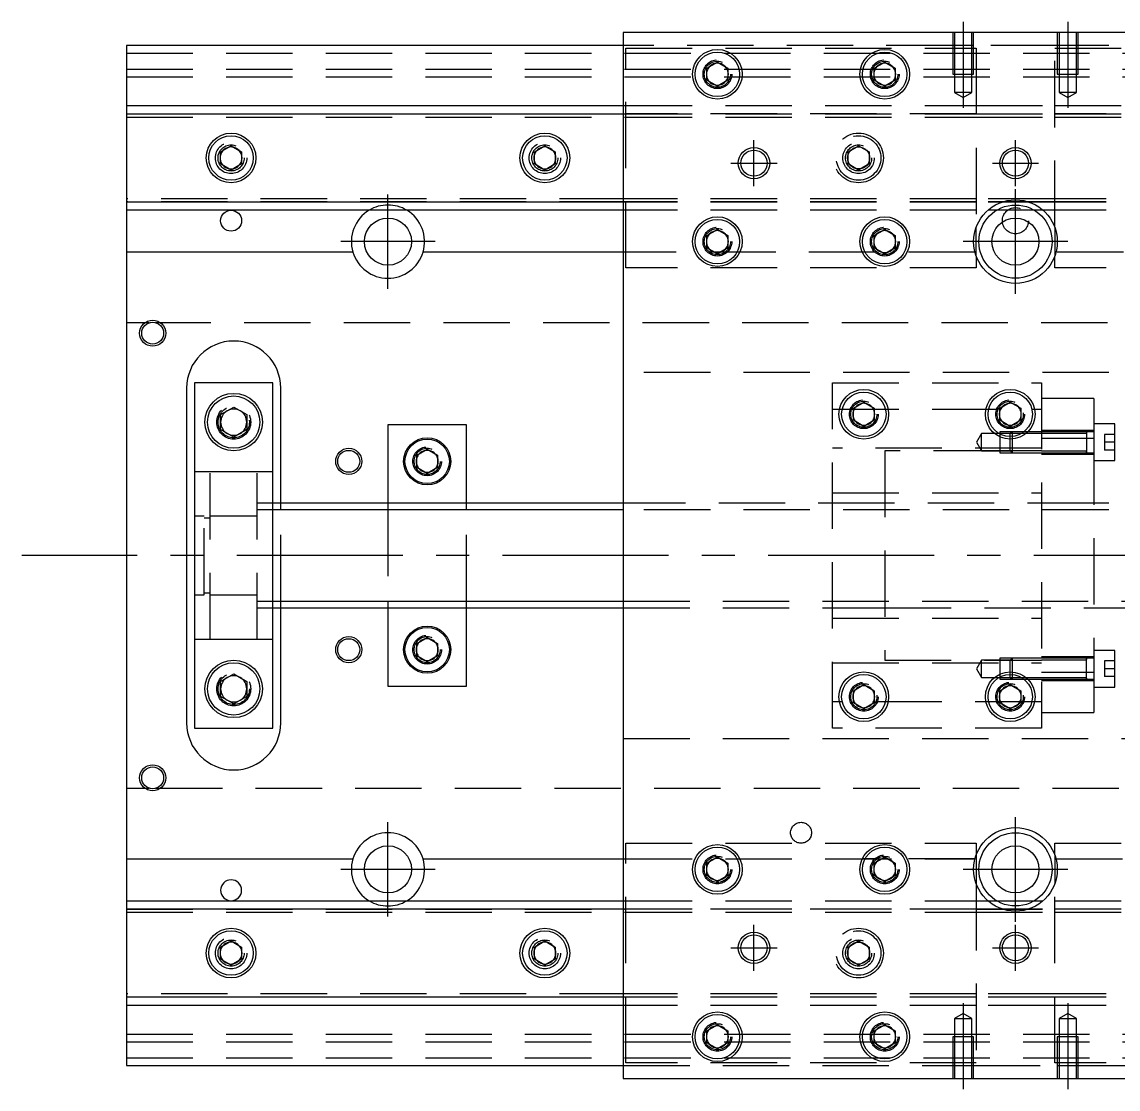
# Model space of a CAD drawing. Extents: x -20 to 561, y -278 to 102.
# Drawn here: x -20 to 189.6, y -102 to 102 of the extents above; entities that cross this region are included whole.
import ezdxf

# ---------------------------------------------------------------- set-up
doc = ezdxf.new("R2010")
doc.units = 0
doc.linetypes.add('CENTER', pattern=[50.8, 31.75, -6.35, 6.35, -6.35])
doc.linetypes.add('DASHED', pattern=[19.05, 12.7, -6.35])
doc.layers.get('0').update_dxf_attribs({"linetype": 'CONTINUOUS'})
doc.layers.add('CENTER', color=1, linetype='CENTER')

msp = doc.modelspace()

# ---------------------------------------------------------------- linework, layer by layer
at = {"color": 7, "linetype": 'CONTINUOUS'}
for p, q in [((245, 100), (95, 100)), ((95, 100), (95, -100)), ((0, 97.5), (0, 86)), ((95, 97.5), (0, 97.5)), ((111, 93.1547), (113, 94.309402)), ((111, 90.8453), (111, 93.1547)), ((113, 94.309402), (115, 93.1547)), ((115, 93.1547), (115, 90.8453)), ((143, 93.1547), (145, 94.309402)), ((143, 90.8453), (143, 93.1547)), ((145, 94.309402), (147, 93.1547)), ((147, 93.1547), (147, 90.8453)), ((113, 89.690598), (111, 90.8453)), ((115, 90.8453), (113, 89.690598)), ((145, 89.690598), (143, 90.8453)), ((147, 90.8453), (145, 89.690598)), ((0, 86), (0, 84.460392)), ((0, 86), (95, 86)), ((0, 84.460392), (0, 67.539608)), ((0, 84.460392), (95, 84.460392)), ((18, 77.1547), (20, 78.309402)), ((20, 78.309402), (22, 77.1547)), ((78, 77.1547), (80, 78.309402)), ((80, 78.309402), (82, 77.1547)), ((18, 74.8453), (18, 77.1547)), ((22, 77.1547), (22, 74.8453)), ((78, 74.8453), (78, 77.1547)), ((82, 77.1547), (82, 74.8453)), ((20, 73.690598), (18, 74.8453)), ((22, 74.8453), (20, 73.690598)), ((80, 73.690598), (78, 74.8453)), ((82, 74.8453), (80, 73.690598)), ((95, 67.539608), (0, 67.539608)), ((0, 67.539608), (0, 66)), ((95, 66), (0, 66)), ((0, 66), (0, 58)), ((111, 61.1547), (113, 62.309402)), ((111, 58.8453), (111, 61.1547)), ((113, 62.309402), (115, 61.1547)), ((115, 61.1547), (115, 58.8453)), ((143, 61.1547), (145, 62.309402)), ((143, 58.8453), (143, 61.1547)), ((145, 62.309402), (147, 61.1547)), ((147, 61.1547), (147, 58.8453)), ((162.5, 57.216118), (162.5, 62.783882)), ((177.5, 62.783882), (177.5, 57.216118)), ((113, 57.690598), (111, 58.8453)), ((115, 58.8453), (113, 57.690598)), ((145, 57.690598), (143, 58.8453)), ((147, 58.8453), (145, 57.690598)), ((43.291796, 58), (0, 58)), ((0, 58), (0, -58)), ((95, 58), (56.708204, 58)), ((11.5, 32), (11.5, -32)), ((13, 33), (13, -33)), ((28, 33), (13, 33)), ((28, -33), (28, 33)), ((29.5, 10), (29.5, 32)), ((18, 26.943376), (20.5, 28.386752)), ((20.5, 28.386752), (23, 26.943376)), ((139, 28.1547), (141, 29.309402)), ((139, 25.8453), (139, 28.1547)), ((141, 29.309402), (143, 28.1547)), ((143, 28.1547), (143, 25.8453)), ((167, 28.1547), (169, 29.309402)), ((167, 25.8453), (167, 28.1547)), ((169, 29.309402), (171, 28.1547)), ((171, 28.1547), (171, 25.8453)), ((18, 24.056624), (18, 26.943376)), ((23, 26.943376), (23, 24.056624)), ((141, 24.690598), (139, 25.8453)), ((143, 25.8453), (141, 24.690598)), ((169, 24.690598), (167, 25.8453)), ((171, 25.8453), (169, 24.690598)), ((20.5, 22.613248), (18, 24.056624)), ((23, 24.056624), (20.5, 22.613248)), ((50, 25), (50, 10)), ((65, 25), (50, 25)), ((65, 10), (65, 25)), ((55.5, 19.1547), (57.5, 20.309402)), ((55.5, 16.8453), (55.5, 19.1547)), ((57.5, 20.309402), (59.5, 19.1547)), ((59.5, 19.1547), (59.5, 16.8453)), ((183.6, 19.65063), (183.6, 19.651316)), ((57.5, 15.690598), (55.5, 16.8453)), ((59.5, 16.8453), (57.5, 15.690598)), ((95, 10), (28, 10)), ((28, -10), (95, -10)), ((29.5, -32), (29.5, -10)), ((50, -10), (50, -25)), ((65, -25), (65, -10)), ((55.5, -16.8453), (57.5, -15.690598)), ((57.5, -15.690598), (59.5, -16.8453)), ((55.5, -19.1547), (55.5, -16.8453)), ((59.5, -16.8453), (59.5, -19.1547)), ((57.5, -20.309402), (55.5, -19.1547)), ((59.5, -19.1547), (57.5, -20.309402)), ((18, -24.056624), (20.5, -22.613248)), ((20.5, -22.613248), (23, -24.056624)), ((18, -26.943376), (18, -24.056624)), ((23, -24.056624), (23, -26.943376)), ((50, -25), (65, -25)), ((139, -25.8453), (141, -24.690598)), ((141, -24.690598), (143, -25.8453)), ((167, -25.8453), (169, -24.690598)), ((169, -24.690598), (171, -25.8453)), ((183.6, -23.65064), (183.6, -23.649954)), ((20.5, -28.386752), (18, -26.943376)), ((23, -26.943376), (20.5, -28.386752)), ((139, -28.1547), (139, -25.8453)), ((143, -25.8453), (143, -28.1547)), ((167, -28.1547), (167, -25.8453)), ((171, -25.8453), (171, -28.1547)), ((141, -29.309402), (139, -28.1547)), ((143, -28.1547), (141, -29.309402)), ((169, -29.309402), (167, -28.1547)), ((171, -28.1547), (169, -29.309402)), ((13, -33), (28, -33)), ((0, -58), (0, -66)), ((0, -58), (43.291796, -58)), ((56.708204, -58), (95, -58)), ((111, -58.8453), (113, -57.690598)), ((113, -57.690598), (115, -58.8453)), ((143, -58.8453), (145, -57.690598)), ((145, -57.690598), (147, -58.8453)), ((162.5, -57.216118), (162.5, -62.783882)), ((177.5, -57.216118), (177.5, -62.783882)), ((111, -61.1547), (111, -58.8453)), ((115, -58.8453), (115, -61.1547)), ((143, -61.1547), (143, -58.8453)), ((147, -58.8453), (147, -61.1547)), ((113, -62.309402), (111, -61.1547)), ((115, -61.1547), (113, -62.309402)), ((145, -62.309402), (143, -61.1547)), ((147, -61.1547), (145, -62.309402)), ((0, -66), (0, -67.539608)), ((0, -66), (95, -66)), ((0, -67.539608), (95, -67.539608)), ((0, -67.539608), (0, -84.460392)), ((18, -74.8453), (20, -73.690598)), ((18, -77.1547), (18, -74.8453)), ((20, -73.690598), (22, -74.8453)), ((22, -74.8453), (22, -77.1547)), ((78, -74.8453), (80, -73.690598)), ((78, -77.1547), (78, -74.8453)), ((80, -73.690598), (82, -74.8453)), ((82, -74.8453), (82, -77.1547)), ((20, -78.309402), (18, -77.1547)), ((22, -77.1547), (20, -78.309402)), ((80, -78.309402), (78, -77.1547)), ((82, -77.1547), (80, -78.309402)), ((95, -84.460392), (0, -84.460392)), ((0, -84.460392), (0, -86)), ((95, -86), (0, -86)), ((0, -86), (0, -97.5)), ((111, -90.8453), (113, -89.690598)), ((113, -89.690598), (115, -90.8453)), ((143, -90.8453), (145, -89.690598)), ((145, -89.690598), (147, -90.8453)), ((111, -93.1547), (111, -90.8453)), ((115, -90.8453), (115, -93.1547)), ((143, -93.1547), (143, -90.8453)), ((147, -90.8453), (147, -93.1547)), ((113, -94.309402), (111, -93.1547)), ((115, -93.1547), (113, -94.309402)), ((145, -94.309402), (143, -93.1547)), ((147, -93.1547), (145, -94.309402)), ((0, -97.5), (95, -97.5)), ((95, -100), (245, -100))]:
    msp.add_line(p, q, dxfattribs=at)
at = {"color": 3, "linetype": 'DASHED'}
for p, q in [((158.000006, 100), (158.000006, 92)), ((158.35, 100), (158.35, 92)), ((161.65, 92), (161.65, 100)), ((161.999994, 92), (161.999994, 100)), ((178.000006, 100), (178.000006, 92)), ((178.35, 100), (178.35, 92)), ((181.65, 92), (181.65, 100)), ((181.999994, 92), (181.999994, 100)), ((158.000006, 97.5), (95, 97.5)), ((95.5, 55), (95.5, 97)), ((95.5, 97), (162.5, 97)), ((161.999994, 97.5), (158.000006, 97.5)), ((178.000006, 97.5), (161.999994, 97.5)), ((162.5, 97), (162.5, 62.783882)), ((177.5, 97), (244.5, 97)), ((177.5, 62.783882), (177.5, 97)), ((181.999994, 97.5), (178.000006, 97.5)), ((245, 97.5), (181.999994, 97.5)), ((0, 96), (340, 96)), ((0, 93), (340, 93)), ((0, 91.5), (340, 91.5)), ((158.000006, 92), (161.999994, 92)), ((158.35, 92), (158.35, 88.5)), ((161.65, 88.5), (161.65, 92)), ((178.000006, 92), (181.999994, 92)), ((178.35, 92), (178.35, 88.5)), ((181.65, 88.5), (181.65, 92)), ((161.65, 88.5), (158.35, 88.5)), ((158.35, 88.5), (160, 87.547372)), ((160, 87.547372), (161.65, 88.5)), ((181.65, 88.5), (178.35, 88.5)), ((178.35, 88.5), (180, 87.547372)), ((180, 87.547372), (181.65, 88.5)), ((95, 86), (95.5, 86)), ((95.5, 86), (162.5, 86)), ((162.5, 86), (177.5, 86)), ((177.5, 86), (244.5, 86)), ((0, 84.403994), (95.5, 84.403994)), ((95, 84.460392), (95.5, 84.460392)), ((95.5, 84.460392), (162.5, 84.460392)), ((162.5, 84.403994), (95.5, 84.403994)), ((162.5, 84.460392), (177.5, 84.460392)), ((162.5, 84.403994), (177.5, 84.403994)), ((177.5, 84.460392), (244.5, 84.460392)), ((244.5, 84.403994), (177.5, 84.403994)), ((0, 83.8), (95.5, 83.8)), ((95.5, 83.8), (162.5, 83.8)), ((162.5, 83.8), (177.5, 83.8)), ((177.5, 83.8), (244.5, 83.8)), ((138, 77.1547), (140, 78.309402)), ((140, 78.309402), (142, 77.1547)), ((17.5, 76), (17.534018, 76.411016)), ((77.5, 76), (77.534018, 76.411016)), ((137.5, 76), (137.534018, 76.411016)), ((138, 74.8453), (138, 77.1547)), ((142, 77.1547), (142, 74.8453)), ((140, 73.690598), (138, 74.8453)), ((142, 74.8453), (140, 73.690598)), ((95.5, 68.2), (0, 68.2)), ((95.5, 67.596006), (0, 67.596006)), ((95.5, 67.539608), (95, 67.539608)), ((162.5, 68.2), (95.5, 68.2)), ((162.5, 67.596006), (95.5, 67.596006)), ((162.5, 67.539608), (95.5, 67.539608)), ((177.5, 68.2), (162.5, 68.2)), ((177.5, 67.596006), (162.5, 67.596006)), ((177.5, 67.539608), (162.5, 67.539608)), ((244.5, 68.2), (177.5, 68.2)), ((244.5, 67.596006), (177.5, 67.596006)), ((244.5, 67.539608), (177.5, 67.539608)), ((95.5, 66), (95, 66)), ((162.5, 66), (95.5, 66)), ((177.5, 66), (162.5, 66)), ((244.5, 66), (177.5, 66)), ((95.5, 58), (95, 58)), ((162.254033, 58), (95.5, 58)), ((144.464102, 58), (144.359688, 58)), ((145.640312, 58), (145.535898, 58)), ((162.5, 57.216118), (162.5, 55)), ((177.5, 55), (177.5, 57.216118)), ((190.691578, 58), (177.745967, 58)), ((162.5, 55), (95.5, 55)), ((244.5, 55), (177.5, 55)), ((4.359688, 44.5), (0, 44.5)), ((340, 44.5), (5.640312, 44.5)), ((245, 35), (95, 35)), ((135, -33), (135, 33)), ((135, 33), (175, 33)), ((175, 33), (175, -33)), ((185, 30), (175, 30)), ((185, 30), (185, 22.36068)), ((135, 28), (175, 28)), ((138.5, 27), (138.518502, 27.303588)), ((171.483582, 27.286038), (171.5, 27)), ((23.477798, 25.864306), (23.5, 25.5)), ((163.5, 23.300636), (162.547372, 21.650636)), ((163.5, 20.000636), (163.5, 23.300636)), ((167, 23.300636), (163.5, 23.300636)), ((167, 23.65063), (167, 23.25)), ((169.34998, 23.65063), (167, 23.65063)), ((168.99998, 23.300636), (167, 23.300636)), ((167, 23.25), (167, 22.691578)), ((169.35, 23.650636), (169, 23.300636)), ((169, 22.75), (169, 23.300636)), ((171.092176, 23.300636), (169, 23.300636)), ((171.616146, 23.65063), (169.349994, 23.65063)), ((169.35, 23.650636), (169.35, 22.764436)), ((171.616152, 23.650636), (169.35, 23.650636)), ((171.979462, 23.300636), (171.092176, 23.300636)), ((172.368118, 23.65063), (171.616146, 23.65063)), ((172.368124, 23.650636), (171.616152, 23.650636)), ((175, 23.300636), (171.979462, 23.300636)), ((175, 23.65063), (172.368118, 23.65063)), ((175, 23.650636), (172.368124, 23.650636)), ((185, 23.900636), (175, 23.900636)), ((183.605, 23.650636), (175.00002, 23.650636)), ((183.6, 23.300636), (175.00002, 23.300636)), ((185, 23.650636), (183.595, 23.650636)), ((183.6, 23.650636), (183.6, 19.650636)), ((189, 25.150636), (185, 25.150636)), ((187, 23.150636), (187, 21.650636)), ((189, 23.150636), (187, 23.150636)), ((189, 18.150636), (189, 25.150636)), ((162.547372, 21.650636), (163.5, 20.000636)), ((167, 22.691578), (167, 19.65064)), ((169, 22.25), (169, 22.75)), ((169, 20.000636), (169, 22.25)), ((169.35, 22.764436), (169.35, 22.262912)), ((169.35, 22.262912), (169.35, 19.650636)), ((185, 22.36068), (175, 22.36068)), ((185, 22.36068), (185, -22.36068)), ((187, 21.650636), (187, 20.150636)), ((189, 21.650636), (187, 21.650636)), ((175, 20.5), (135, 20.5)), ((145, 20), (145, -20)), ((167, 20), (145, 20)), ((163.5, 20.000636), (167, 20.000636)), ((167, 20.000636), (168.99998, 20.000636)), ((169.000636, 20), (167, 20)), ((167, 19.65064), (169.34998, 19.65064)), ((169, 20.000636), (169.35, 19.650636)), ((175, 20), (169.000636, 20)), ((169.349994, 19.65064), (175, 19.65064)), ((169.35, 19.650636), (175, 19.650636)), ((175, 19.400636), (185, 19.400636)), ((175.00002, 20.000636), (183.6, 20.000636)), ((175.00002, 19.650636), (183.605, 19.650636)), ((183.595, 19.650636), (185, 19.650636)), ((183.6, 19.650636), (183.6, 19.867096)), ((189, 20.150636), (187, 20.150636)), ((55, 18), (55.012884, 18.253488)), ((185, 18.150636), (189, 18.150636)), ((16, 16), (13, 16)), ((16, -16), (16, 16)), ((25, 16), (16, 16)), ((25, -16), (25, 16)), ((28, 16), (25, 16)), ((135, 12), (175, 12)), ((28, 10), (25, 10)), ((28, 8.75), (25, 8.75)), ((29.5, 8.75), (29.5, 10)), ((29.5, -8.75), (29.5, 8.75)), ((50, 10), (50, 8.75)), ((50, 8.75), (50, -8.75)), ((65, 8.75), (65, 10)), ((65, -8.75), (65, 8.75)), ((144.99998, 10), (95, 10)), ((245, 8.75), (95, 8.75)), ((185, 10), (145, 10)), ((245, 10), (185.00002, 10)), ((14.85, 7.5), (13, 7.5)), ((14.85, -7.5), (14.85, 7.5)), ((16, 7.15), (14.85, 7.15)), ((25, 7.5), (16, 7.5)), ((13, -7.5), (14.85, -7.5)), ((14.85, -7.15), (16, -7.15)), ((16, -7.5), (25, -7.5)), ((25, -8.75), (28, -8.75)), ((25, -10), (28, -10)), ((29.5, -10), (29.5, -8.75)), ((50, -8.75), (50, -10)), ((65, -10), (65, -8.75)), ((95, -8.75), (245, -8.75)), ((95, -10), (144.99998, -10)), ((145, -10), (185, -10)), ((185.00002, -10), (245, -10)), ((135, -12), (175, -12)), ((13, -16), (16, -16)), ((16, -16), (25, -16)), ((25, -16), (28, -16)), ((55, -18), (55.012884, -17.746512)), ((189, -18.150636), (185, -18.150636)), ((189, -25.150636), (189, -18.150636)), ((135, -20.5), (175, -20.5)), ((145, -20), (167, -20)), ((163.5, -20.000636), (162.547372, -21.650636)), ((163.5, -23.300636), (163.5, -20.000636)), ((167, -20.000636), (163.5, -20.000636)), ((167, -19.65064), (167, -22.691578)), ((169.34998, -19.65064), (167, -19.65064)), ((167, -20), (169.000636, -20)), ((168.99998, -20.000636), (167, -20.000636)), ((169.35, -19.650636), (169, -20.000636)), ((169, -22.25), (169, -20.000636)), ((169.000636, -20), (175, -20)), ((175, -19.65064), (169.349994, -19.65064)), ((169.35, -19.650636), (169.35, -22.262912)), ((175, -19.650636), (169.35, -19.650636)), ((185, -19.400636), (175, -19.400636)), ((183.605, -19.650636), (175.00002, -19.650636)), ((183.6, -20.000636), (175.00002, -20.000636)), ((185, -19.650636), (183.595, -19.650636)), ((183.6, -19.867096), (183.6, -19.650636)), ((183.6, -19.650636), (183.6, -19.867302)), ((183.6, -23.434174), (183.6, -19.867096)), ((187, -20.150636), (187, -21.650636)), ((189, -20.150636), (187, -20.150636)), ((162.547372, -21.650636), (163.5, -23.300636)), ((167, -22.691578), (167, -23.25)), ((169, -22.75), (169, -22.25)), ((169, -23.300636), (169, -22.75)), ((169.35, -22.262912), (169.35, -22.764436)), ((169.35, -22.764436), (169.35, -23.650636)), ((185, -22.36068), (175, -22.36068)), ((185, -22.36068), (175, -22.36068)), ((185, -22.36068), (185, -30)), ((187, -21.650636), (187, -23.150636)), ((189, -21.650636), (187, -21.650636)), ((17.5, -25.5), (17.520026, -25.153944)), ((163.5, -23.300636), (167, -23.300636)), ((167, -23.25), (167, -23.65063)), ((167, -23.300636), (168.99998, -23.300636)), ((167, -23.65063), (169.34998, -23.65063)), ((169, -23.300636), (171.092176, -23.300636)), ((169, -23.300636), (169.35, -23.650636)), ((169.349994, -23.65063), (171.616146, -23.65063)), ((169.35, -23.650636), (171.616152, -23.650636)), ((171.092176, -23.300636), (171.979462, -23.300636)), ((171.616146, -23.65063), (172.368118, -23.65063)), ((171.616152, -23.650636), (172.368124, -23.650636)), ((171.979462, -23.300636), (175, -23.300636)), ((172.368118, -23.65063), (175, -23.65063)), ((172.368124, -23.650636), (175, -23.650636)), ((175, -23.900636), (185, -23.900636)), ((175.00002, -23.300636), (183.6, -23.300636)), ((175.00002, -23.650636), (183.605, -23.650636)), ((183.595, -23.650636), (185, -23.650636)), ((183.6, -23.433926), (183.6, -23.650636)), ((183.6, -23.650636), (183.6, -23.434174)), ((185, -25.150636), (189, -25.150636)), ((189, -23.150636), (187, -23.150636)), ((143.483582, -26.713962), (143.5, -27)), ((171.483582, -26.713962), (171.5, -27)), ((175, -28), (135, -28)), ((175, -30), (185, -30)), ((175, -33), (135, -33)), ((95, -35), (245, -35)), ((0, -44.5), (4.359688, -44.5)), ((5.640312, -44.5), (340, -44.5)), ((95.5, -97), (95.5, -55)), ((95.5, -55), (162.5, -55)), ((162.5, -55), (162.5, -57.216118)), ((177.5, -55), (244.5, -55)), ((177.5, -57.216118), (177.5, -55)), ((95, -58), (95.5, -58)), ((95.5, -58), (162.254033, -58)), ((162.254033, -58), (140.691578, -58)), ((144.359688, -58), (144.464102, -58)), ((145.535898, -58), (145.640312, -58)), ((177.745967, -58), (190.691578, -58)), ((110.5, -60), (110.512884, -59.746512)), ((142.5, -60), (142.518502, -59.696412)), ((162.5, -62.783882), (162.5, -97)), ((177.5, -97), (177.5, -62.783882)), ((95, -66), (95.5, -66)), ((95.5, -66), (162.5, -66)), ((162.5, -66), (177.5, -66)), ((177.5, -66), (244.5, -66)), ((0, -67.596006), (95.5, -67.596006)), ((0, -68.2), (95.5, -68.2)), ((95, -67.539608), (95.5, -67.539608)), ((95.5, -67.539608), (162.5, -67.539608)), ((162.5, -67.596006), (95.5, -67.596006)), ((95.5, -68.2), (162.5, -68.2)), ((162.5, -67.539608), (177.5, -67.539608)), ((162.5, -67.596006), (177.5, -67.596006)), ((162.5, -68.2), (177.5, -68.2)), ((177.5, -67.539608), (244.5, -67.539608)), ((244.5, -67.596006), (177.5, -67.596006)), ((177.5, -68.2), (244.5, -68.2)), ((138, -74.8453), (140, -73.690598)), ((138, -77.1547), (138, -74.8453)), ((140, -73.690598), (142, -74.8453)), ((142, -74.8453), (142, -77.1547)), ((17.5, -76), (17.534018, -75.588984)), ((77.5, -76), (77.534018, -75.588984)), ((137.5, -76), (137.534018, -75.588984)), ((140, -78.309402), (138, -77.1547)), ((142, -77.1547), (140, -78.309402)), ((95.5, -83.8), (0, -83.8)), ((162.5, -83.8), (95.5, -83.8)), ((177.5, -83.8), (162.5, -83.8)), ((244.5, -83.8), (177.5, -83.8)), ((95.5, -84.403994), (0, -84.403994)), ((95.5, -84.460392), (95, -84.460392)), ((162.5, -84.403994), (95.5, -84.403994)), ((162.5, -84.460392), (95.5, -84.460392)), ((177.5, -84.403994), (162.5, -84.403994)), ((177.5, -84.460392), (162.5, -84.460392)), ((244.5, -84.403994), (177.5, -84.403994)), ((244.5, -84.460392), (177.5, -84.460392)), ((95.5, -86), (95, -86)), ((162.5, -86), (95.5, -86)), ((160, -87.547372), (158.35, -88.5)), ((161.65, -88.5), (160, -87.547372)), ((177.5, -86), (162.5, -86)), ((244.5, -86), (177.5, -86)), ((180, -87.547372), (178.35, -88.5)), ((181.65, -88.5), (180, -87.547372)), ((158.35, -88.5), (161.65, -88.5)), ((158.35, -88.5), (158.35, -92)), ((161.65, -92), (161.65, -88.5)), ((178.35, -88.5), (181.65, -88.5)), ((178.35, -88.5), (178.35, -92)), ((181.65, -92), (181.65, -88.5)), ((0, -91.5), (340, -91.5)), ((110.5, -92), (110.512884, -91.746512)), ((142.5, -92), (142.512884, -91.746512)), ((161.999994, -92), (158.000006, -92)), ((158.000006, -92), (158.000006, -100)), ((158.35, -92), (158.35, -100)), ((161.65, -100), (161.65, -92)), ((161.999994, -100), (161.999994, -92)), ((181.999994, -92), (178.000006, -92)), ((178.000006, -92), (178.000006, -100)), ((178.35, -92), (178.35, -100)), ((181.65, -100), (181.65, -92)), ((181.999994, -100), (181.999994, -92)), ((0, -93), (340, -93)), ((0, -96), (340, -96)), ((95, -97.5), (158.000006, -97.5)), ((162.5, -97), (95.5, -97)), ((158.000006, -97.5), (161.999994, -97.5)), ((161.999994, -97.5), (178.000006, -97.5)), ((244.5, -97), (177.5, -97)), ((178.000006, -97.5), (181.999994, -97.5)), ((181.999994, -97.5), (245, -97.5))]:
    msp.add_line(p, q, dxfattribs=at)
at = {"color": 3, "linetype": 'CONTINUOUS'}
for p, q in [((95, 8.75), (28, 8.75)), ((28, -8.75), (95, -8.75))]:
    msp.add_line(p, q, dxfattribs=at)
at = {"color": 7, "linetype": 'CONTINUOUS'}
for centre, radius in [((113, 92), 4.75), ((145, 92), 4.75), ((113, 92), 4.25), ((145, 92), 4.25), ((20, 76), 4.75), ((20, 76), 4.25), ((80, 76), 4.75), ((80, 76), 4.25), ((140, 76), 2.1), ((170, 75), 3), ((120, 75), 2.5), ((170, 75), 2.5), ((170, 60), 8), ((20, 64), 2), ((170, 60), 7), ((50, 60), 4.5), ((113, 60), 4.75), ((113, 60), 4.25), ((145, 60), 4.75), ((145, 60), 4.25), ((170, 60), 4.5), ((5, 42.5), 2.5), ((5, 42.5), 2.1), ((141, 27), 4.75), ((169, 27), 4.75), ((20.5, 25.5), 5.5), ((20.5, 25.5), 5), ((141, 27), 4.25), ((169, 27), 4.25), ((57.5, 18), 4.5), ((57.5, 18), 4.25), ((42.5, 18), 2.1), ((57.5, -18), 4.5), ((57.5, -18), 4.25), ((42.5, -18), 2.1), ((20.5, -25.5), 5.5), ((20.5, -25.5), 5), ((141, -27), 4.75), ((141, -27), 4.25), ((169, -27), 4.75), ((169, -27), 4.25), ((5, -42.5), 2.5), ((5, -42.5), 2.1), ((170, -60), 8), ((170, -60), 7), ((50, -60), 4.5), ((113, -60), 4.75), ((113, -60), 4.25), ((145, -60), 4.75), ((145, -60), 4.25), ((170, -60), 4.5), ((20, -76), 4.75), ((80, -76), 4.75), ((20, -76), 4.25), ((80, -76), 4.25), ((120, -75), 2.5), ((170, -75), 3), ((170, -75), 2.5), ((140, -76), 2.1), ((113, -92), 4.75), ((113, -92), 4.25), ((145, -92), 4.75), ((145, -92), 4.25)]:
    msp.add_circle(centre, radius, dxfattribs=at)
at = {"color": 3, "linetype": 'DASHED'}
for centre, radius in [((113, 92), 2.75), ((113, 92), 2.5), ((145, 92), 2.75), ((145, 92), 2.5), ((140, 76), 4.75), ((140, 76), 4.25), ((20, 76), 3), ((20, 76), 2.5), ((80, 76), 3), ((80, 76), 2.5), ((140, 76), 3), ((140, 76), 2.5), ((170, 64), 2.5), ((113, 60), 2.75), ((113, 60), 2.5), ((145, 60), 2.75), ((145, 60), 2.5), ((141, 27), 2.75), ((141, 27), 2.5), ((169, 27), 2.75), ((169, 27), 2.5), ((20.5, 25.5), 3.25), ((20.5, 25.5), 3), ((57.5, 18), 2.75), ((57.5, 18), 2.5), ((57.5, -18), 2.75), ((57.5, -18), 2.5), ((20.5, -25.5), 3.25), ((20.5, -25.5), 3), ((141, -27), 2.75), ((141, -27), 2.5), ((169, -27), 2.75), ((169, -27), 2.5), ((129, -53), 2), ((113, -60), 2.75), ((113, -60), 2.5), ((145, -60), 2.75), ((145, -60), 2.5), ((140, -76), 4.75), ((20, -76), 3), ((80, -76), 3), ((140, -76), 4.25), ((140, -76), 3), ((20, -76), 2.5), ((80, -76), 2.5), ((140, -76), 2.5), ((113, -92), 2.75), ((113, -92), 2.5), ((145, -92), 2.75), ((145, -92), 2.5)]:
    msp.add_circle(centre, radius, dxfattribs=at)
at = {"color": 3, "linetype": 'CONTINUOUS'}
for centre, radius in [((120, 75), 3), ((42.5, 18), 2.5), ((42.5, -18), 2.5), ((120, -75), 3)]:
    msp.add_circle(centre, radius, dxfattribs=at)
at = {"color": 7, "linetype": 'CONTINUOUS'}
for centre, radius, start, end in [((113, 92), 2.1, 162.24721, 180), ((113, 92), 2.1, 137.75279, 162.24721), ((113, 92), 2.1, 102.24721, 137.75279), ((113, 92), 2.1, 77.75279, 102.24721), ((113, 92), 2.1, 42.24721, 77.75279), ((113, 92), 2.1, 17.75279, 42.24721), ((113, 92), 2.1, 342.24721, 17.75279), ((145, 92), 2.1, 162.24721, 180), ((145, 92), 2.1, 137.75279, 162.24721), ((145, 92), 2.1, 102.24721, 137.75279), ((145, 92), 2.1, 77.75279, 102.24721), ((145, 92), 2.1, 42.24721, 77.75279), ((145, 92), 2.1, 17.75279, 42.24721), ((145, 92), 2.1, 342.24721, 17.75279), ((113, 92), 2.1, 180, 197.75279), ((113, 92), 2.1, 197.75279, 222.24721), ((113, 92), 2.1, 222.24721, 257.75279), ((113, 92), 2.1, 282.24721, 317.75279), ((113, 92), 2.1, 317.75279, 342.24721), ((145, 92), 2.1, 180, 197.75279), ((145, 92), 2.1, 197.75279, 222.24721), ((145, 92), 2.1, 222.24721, 257.75279), ((145, 92), 2.1, 282.24721, 317.75279), ((145, 92), 2.1, 317.75279, 342.24721), ((113, 92), 2.1, 257.75279, 282.24721), ((145, 92), 2.1, 257.75279, 282.24721), ((20, 76), 2.1, 102.24721, 137.75279), ((20, 76), 2.1, 77.75279, 102.24721), ((20, 76), 2.1, 42.24721, 77.75279), ((80, 76), 2.1, 102.24721, 137.75279), ((80, 76), 2.1, 77.75279, 102.24721), ((80, 76), 2.1, 42.24721, 77.75279), ((20, 76), 2.1, 162.24721, 180), ((20, 76), 2.1, 180, 197.75279), ((20, 76), 2.1, 137.75279, 162.24721), ((20, 76), 2.1, 17.75279, 42.24721), ((20, 76), 2.1, 342.24721, 17.75279), ((80, 76), 2.1, 162.24721, 180), ((80, 76), 2.1, 180, 197.75279), ((80, 76), 2.1, 137.75279, 162.24721), ((80, 76), 2.1, 17.75279, 42.24721), ((80, 76), 2.1, 342.24721, 17.75279), ((20, 76), 2.1, 197.75279, 222.24721), ((20, 76), 2.1, 222.24721, 257.75279), ((20, 76), 2.1, 257.75279, 282.24721), ((20, 76), 2.1, 282.24721, 317.75279), ((20, 76), 2.1, 317.75279, 342.24721), ((80, 76), 2.1, 197.75279, 222.24721), ((80, 76), 2.1, 222.24721, 257.75279), ((80, 76), 2.1, 257.75279, 282.24721), ((80, 76), 2.1, 282.24721, 317.75279), ((80, 76), 2.1, 317.75279, 342.24721), ((50, 60), 7, 121.002719, 196.60155), ((50, 60), 7, 343.39845, 58.997281), ((113, 60), 2.1, 137.75279, 162.24721), ((113, 60), 2.1, 102.24721, 137.75279), ((113, 60), 2.1, 77.75279, 102.24721), ((113, 60), 2.1, 42.24721, 77.75279), ((113, 60), 2.1, 17.75279, 42.24721), ((145, 60), 2.1, 137.75279, 162.24721), ((145, 60), 2.1, 102.24721, 137.75279), ((145, 60), 2.1, 77.75279, 102.24721), ((145, 60), 2.1, 42.24721, 77.75279), ((145, 60), 2.1, 17.75279, 42.24721), ((113, 60), 2.1, 162.24721, 180), ((113, 60), 2.1, 180, 197.75279), ((113, 60), 2.1, 197.75279, 222.24721), ((113, 60), 2.1, 317.75279, 342.24721), ((113, 60), 2.1, 342.24721, 17.75279), ((145, 60), 2.1, 162.24721, 180), ((145, 60), 2.1, 180, 197.75279), ((145, 60), 2.1, 197.75279, 222.24721), ((145, 60), 2.1, 317.75279, 342.24721), ((145, 60), 2.1, 342.24721, 17.75279), ((50, 60), 7, 196.60155, 343.39845), ((113, 60), 2.1, 222.24721, 257.75279), ((113, 60), 2.1, 257.75279, 282.24721), ((113, 60), 2.1, 282.24721, 317.75279), ((145, 60), 2.1, 222.24721, 257.75279), ((145, 60), 2.1, 257.75279, 282.24721), ((145, 60), 2.1, 282.24721, 317.75279), ((20.5, 32), 9, 90, 180), ((20.5, 32), 9, 0, 90), ((20.5, 25.5), 2.5, 120, 180), ((20.5, 25.5), 2.5, 60, 120), ((20.5, 25.5), 2.5, 0, 60), ((141, 27), 2.1, 162.24721, 180), ((141, 27), 2.1, 137.75279, 162.24721), ((141, 27), 2.1, 102.24721, 137.75279), ((141, 27), 2.1, 77.75279, 102.24721), ((141, 27), 2.1, 42.24721, 77.75279), ((141, 27), 2.1, 17.75279, 42.24721), ((141, 27), 2.1, 342.24721, 17.75279), ((169, 27), 2.1, 162.24721, 180), ((169, 27), 2.1, 137.75279, 162.24721), ((169, 27), 2.1, 102.24721, 137.75279), ((169, 27), 2.1, 77.75279, 102.24721), ((169, 27), 2.1, 42.24721, 77.75279), ((169, 27), 2.1, 17.75279, 42.24721), ((169, 27), 2.1, 342.24721, 17.75279), ((20.5, 25.5), 2.5, 180, 240), ((20.5, 25.5), 2.5, 300, 0), ((141, 27), 2.1, 180, 197.75279), ((141, 27), 2.1, 197.75279, 222.24721), ((141, 27), 2.1, 222.24721, 257.75279), ((141, 27), 2.1, 282.24721, 317.75279), ((141, 27), 2.1, 317.75279, 342.24721), ((169, 27), 2.1, 180, 197.75279), ((169, 27), 2.1, 197.75279, 222.24721), ((169, 27), 2.1, 222.24721, 257.75279), ((169, 27), 2.1, 282.24721, 317.75279), ((169, 27), 2.1, 317.75279, 342.24721), ((20.5, 25.5), 2.5, 240, 300), ((141, 27), 2.1, 257.75279, 282.24721), ((169, 27), 2.1, 257.75279, 282.24721), ((57.5, 18), 2.1, 137.75279, 162.24721), ((57.5, 18), 2.1, 102.24721, 137.75279), ((57.5, 18), 2.1, 77.75279, 102.24721), ((57.5, 18), 2.1, 42.24721, 77.75279), ((57.5, 18), 2.1, 17.75279, 42.24721), ((57.5, 18), 2.1, 162.24721, 180), ((57.5, 18), 2.1, 180, 197.75279), ((57.5, 18), 2.1, 197.75279, 222.24721), ((57.5, 18), 2.1, 317.75279, 342.24721), ((57.5, 18), 2.1, 342.24721, 17.75279), ((57.5, 18), 2.1, 222.24721, 257.75279), ((57.5, 18), 2.1, 257.75279, 282.24721), ((57.5, 18), 2.1, 282.24721, 317.75279), ((57.5, -18), 2.1, 137.75279, 162.24721), ((57.5, -18), 2.1, 102.24721, 137.75279), ((57.5, -18), 2.1, 77.75279, 102.24721), ((57.5, -18), 2.1, 42.24721, 77.75279), ((57.5, -18), 2.1, 17.75279, 42.24721), ((57.5, -18), 2.1, 162.24721, 180), ((57.5, -18), 2.1, 180, 197.75279), ((57.5, -18), 2.1, 197.75279, 222.24721), ((57.5, -18), 2.1, 317.75279, 342.24721), ((57.5, -18), 2.1, 342.24721, 17.75279), ((57.5, -18), 2.1, 222.24721, 257.75279), ((57.5, -18), 2.1, 257.75279, 282.24721), ((57.5, -18), 2.1, 282.24721, 317.75279), ((20.5, -25.5), 2.5, 60, 120), ((20.5, -25.5), 2.5, 120, 180), ((20.5, -25.5), 2.5, 0, 60), ((141, -27), 2.1, 102.24721, 137.75279), ((141, -27), 2.1, 77.75279, 102.24721), ((141, -27), 2.1, 42.24721, 77.75279), ((169, -27), 2.1, 102.24721, 137.75279), ((169, -27), 2.1, 77.75279, 102.24721), ((169, -27), 2.1, 42.24721, 77.75279), ((20.5, -25.5), 2.5, 180, 240), ((20.5, -25.5), 2.5, 300, 0), ((141, -27), 2.1, 162.24721, 180), ((141, -27), 2.1, 180, 197.75279), ((141, -27), 2.1, 137.75279, 162.24721), ((141, -27), 2.1, 17.75279, 42.24721), ((141, -27), 2.1, 342.24721, 17.75279), ((169, -27), 2.1, 162.24721, 180), ((169, -27), 2.1, 180, 197.75279), ((169, -27), 2.1, 137.75279, 162.24721), ((169, -27), 2.1, 17.75279, 42.24721), ((169, -27), 2.1, 342.24721, 17.75279), ((20.5, -25.5), 2.5, 240, 300), ((141, -27), 2.1, 197.75279, 222.24721), ((141, -27), 2.1, 222.24721, 257.75279), ((141, -27), 2.1, 257.75279, 282.24721), ((141, -27), 2.1, 282.24721, 317.75279), ((141, -27), 2.1, 317.75279, 342.24721), ((169, -27), 2.1, 197.75279, 222.24721), ((169, -27), 2.1, 222.24721, 257.75279), ((169, -27), 2.1, 257.75279, 282.24721), ((169, -27), 2.1, 282.24721, 317.75279), ((169, -27), 2.1, 317.75279, 342.24721), ((20.5, -32), 9, 180, 270), ((20.5, -32), 9, 270, 0), ((50, -60), 7, 16.60155, 163.39845), ((50, -60), 7, 163.39845, 238.997281), ((50, -60), 7, 301.002719, 16.60155), ((113, -60), 2.1, 137.75279, 162.24721), ((113, -60), 2.1, 102.24721, 137.75279), ((113, -60), 2.1, 77.75279, 102.24721), ((113, -60), 2.1, 42.24721, 77.75279), ((113, -60), 2.1, 17.75279, 42.24721), ((145, -60), 2.1, 137.75279, 162.24721), ((145, -60), 2.1, 102.24721, 137.75279), ((145, -60), 2.1, 77.75279, 102.24721), ((145, -60), 2.1, 42.24721, 77.75279), ((145, -60), 2.1, 17.75279, 42.24721), ((113, -60), 2.1, 162.24721, 180), ((113, -60), 2.1, 180, 197.75279), ((113, -60), 2.1, 197.75279, 222.24721), ((113, -60), 2.1, 317.75279, 342.24721), ((113, -60), 2.1, 342.24721, 17.75279), ((145, -60), 2.1, 162.24721, 180), ((145, -60), 2.1, 180, 197.75279), ((145, -60), 2.1, 197.75279, 222.24721), ((145, -60), 2.1, 317.75279, 342.24721), ((145, -60), 2.1, 342.24721, 17.75279), ((20, -64), 2, 90, 270), ((20, -64), 2, 270, 90), ((113, -60), 2.1, 222.24721, 257.75279), ((113, -60), 2.1, 257.75279, 282.24721), ((113, -60), 2.1, 282.24721, 317.75279), ((145, -60), 2.1, 222.24721, 257.75279), ((145, -60), 2.1, 257.75279, 282.24721), ((145, -60), 2.1, 282.24721, 317.75279), ((20, -76), 2.1, 162.24721, 180), ((20, -76), 2.1, 137.75279, 162.24721), ((20, -76), 2.1, 102.24721, 137.75279), ((20, -76), 2.1, 77.75279, 102.24721), ((20, -76), 2.1, 42.24721, 77.75279), ((20, -76), 2.1, 17.75279, 42.24721), ((20, -76), 2.1, 342.24721, 17.75279), ((80, -76), 2.1, 162.24721, 180), ((80, -76), 2.1, 137.75279, 162.24721), ((80, -76), 2.1, 102.24721, 137.75279), ((80, -76), 2.1, 77.75279, 102.24721), ((80, -76), 2.1, 42.24721, 77.75279), ((80, -76), 2.1, 17.75279, 42.24721), ((80, -76), 2.1, 342.24721, 17.75279), ((20, -76), 2.1, 180, 197.75279), ((20, -76), 2.1, 197.75279, 222.24721), ((20, -76), 2.1, 222.24721, 257.75279), ((20, -76), 2.1, 282.24721, 317.75279), ((20, -76), 2.1, 317.75279, 342.24721), ((80, -76), 2.1, 180, 197.75279), ((80, -76), 2.1, 197.75279, 222.24721), ((80, -76), 2.1, 222.24721, 257.75279), ((80, -76), 2.1, 282.24721, 317.75279), ((80, -76), 2.1, 317.75279, 342.24721), ((20, -76), 2.1, 257.75279, 282.24721), ((80, -76), 2.1, 257.75279, 282.24721), ((113, -92), 2.1, 102.24721, 137.75279), ((113, -92), 2.1, 77.75279, 102.24721), ((113, -92), 2.1, 42.24721, 77.75279), ((145, -92), 2.1, 102.24721, 137.75279), ((145, -92), 2.1, 77.75279, 102.24721), ((145, -92), 2.1, 42.24721, 77.75279), ((113, -92), 2.1, 162.24721, 180), ((113, -92), 2.1, 180, 197.75279), ((113, -92), 2.1, 137.75279, 162.24721), ((113, -92), 2.1, 17.75279, 42.24721), ((113, -92), 2.1, 342.24721, 17.75279), ((145, -92), 2.1, 162.24721, 180), ((145, -92), 2.1, 180, 197.75279), ((145, -92), 2.1, 137.75279, 162.24721), ((145, -92), 2.1, 17.75279, 42.24721), ((145, -92), 2.1, 342.24721, 17.75279), ((113, -92), 2.1, 197.75279, 222.24721), ((113, -92), 2.1, 222.24721, 257.75279), ((113, -92), 2.1, 257.75279, 282.24721), ((113, -92), 2.1, 282.24721, 317.75279), ((113, -92), 2.1, 317.75279, 342.24721), ((145, -92), 2.1, 197.75279, 222.24721), ((145, -92), 2.1, 222.24721, 257.75279), ((145, -92), 2.1, 257.75279, 282.24721), ((145, -92), 2.1, 282.24721, 317.75279), ((145, -92), 2.1, 317.75279, 342.24721)]:
    msp.add_arc(centre, radius, start, end, dxfattribs=at)
at = {"color": 3, "linetype": 'DASHED'}
for centre, start, end in [((50, 60), 58.997281, 121.002719), ((50, -60), 238.997281, 301.002719)]:
    msp.add_arc(centre, 7, start, end, dxfattribs=at)
at = {"layer": 'CENTER', "color": 1, "linetype": 'CENTER'}
for p, q in [((160, 102), (160, 85.547372)), ((180, 102), (180, 85.547372)), ((120, 70.6), (120, 79.4)), ((170, 70.6), (170, 79.4)), ((115.6, 75), (124.4, 75)), ((165.6, 75), (174.4, 75)), ((170, 50), (170, 70)), ((50, 51), (50, 69)), ((59, 60), (41, 60)), ((180, 60), (160, 60)), ((408.445, 0), (-20, 0)), ((170, -70), (170, -50)), ((50, -69), (50, -51)), ((59, -60), (41, -60)), ((180, -60), (160, -60)), ((120, -79.4), (120, -70.6)), ((170, -79.4), (170, -70.6)), ((115.6, -75), (124.4, -75)), ((165.6, -75), (174.4, -75)), ((160, -85.547372), (160, -102)), ((180, -85.547372), (180, -102))]:
    msp.add_line(p, q, dxfattribs=at)

doc.saveas('drawing.dxf')
